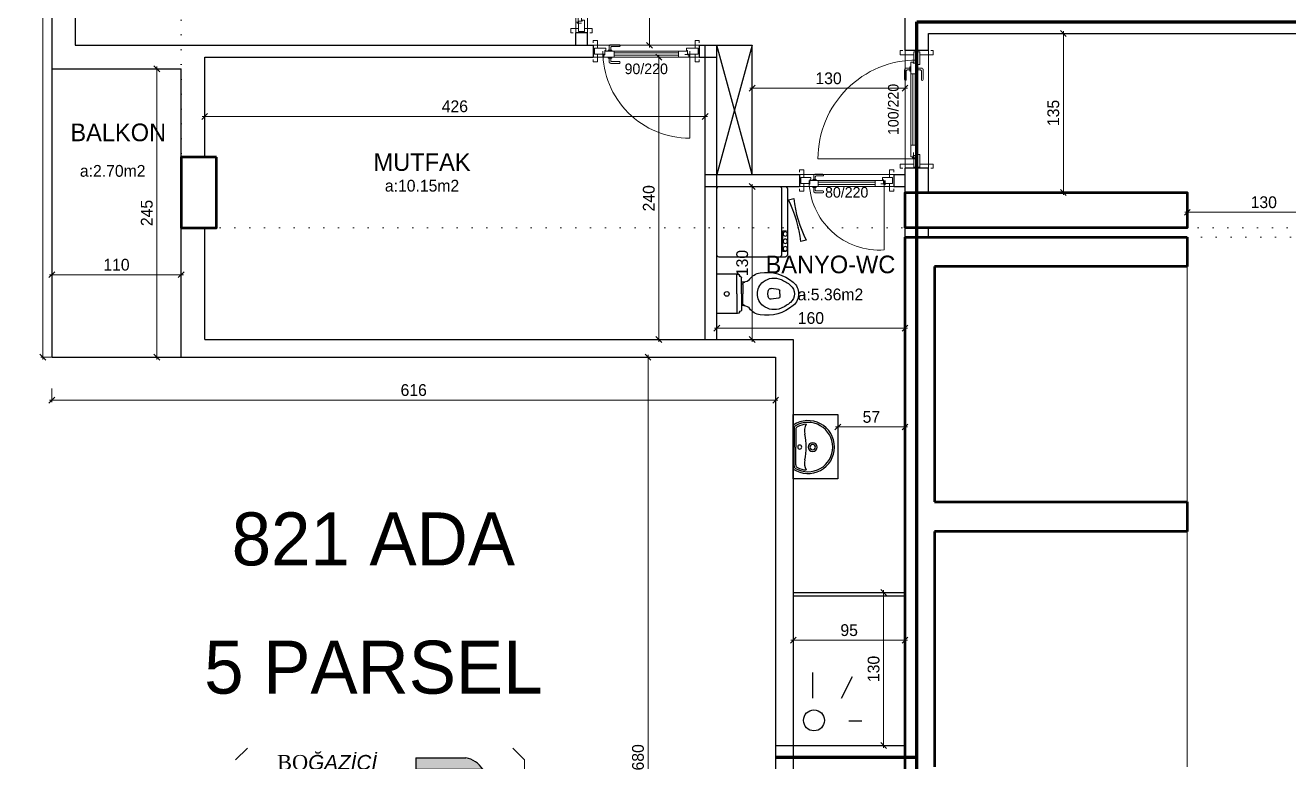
# Model space of a CAD drawing. Header units: centimetres. Extents: x 562865 to 1310255, y -148070 to 32737.
# Drawn here: x 586736 to 587810, y -12885 to -12259 of the extents above; entities that cross this region are included whole.
import ezdxf
from ezdxf.enums import TextEntityAlignment as Align

# ---------------------------------------------------------------- set-up
doc = ezdxf.new("R2010")
doc.units = ezdxf.units.CM
doc.header["$LTSCALE"] = 2.5
doc.linetypes.add('DOT', pattern=[0.25, 0, -0.25])
doc.layers.get('0').update_dxf_attribs({"color": 86})
for name, color, linetype, lineweight in [('_grns-03_Arka', 33, 'Continuous', 0), ('ADAKENARI', 18, 'Continuous', 5), ('DUVAR', 4, 'Continuous', 30), ('duvar-kesim', 7, 'Continuous', 0), ('GÖRÜNÜŞLER', 96, 'Continuous', 25), ('iç ölçü', 106, 'Continuous', 18), ('kapi', 9, 'Continuous', 0), ('kolon', 1, 'Continuous', 53)]:
    doc.layers.add(name, color=color, linetype=linetype, lineweight=lineweight)
for name, color, linetype in [('alan', 7, 'Continuous'), ('kapi-yazi', 7, 'Continuous'), ('mahal', 7, 'Continuous')]:
    doc.layers.add(name, color=color, linetype=linetype)
doc.styles.add('autodim', font='times.ttf')
doc.styles.add('PINAR', font='comic.ttf')
doc.dimstyles.new('TEMİZ ÖLÇÜ', dxfattribs={"dimtxt": 10, "dimasz": 5, "dimexe": 1.8, "dimexo": 0.625, "dimgap": 3, "dimtad": 1, "dimdec": 0, "dimrnd": 0.5, "dimzin": 1, "dimdsep": 46, "dimtxsty": 'PINAR', "dimblk": 'OBLIQUE', "dimcen": 0.9, "dimdle": 2, "dimclrd": 256, "dimclre": 256, "dimclrt": 7, "dimadec": 0, "dimazin": 0, "dimtfac": 1, "dimtdec": 0, "dimtofl": 0, "dimtmove": 2, "dimatfit": 2, "dimfxl": 10, "dimfxlon": 1, "dimlwd": -1, "dimlwe": -1, "dimarcsym": 0})

# ---------------------------------------------------------------- blocks, each defined once
blk = doc.blocks.new('_Oblique')
at = {"color": 0, "linetype": 'ByBlock', "lineweight": -2}
blk.add_line((-0.5, -0.5), (0.5, 0.5), dxfattribs=at)
blk = doc.blocks.new('*D859')
at = {"layer": 'Defpoints', "color": 0}
for p in [(587723.8, -12416.3), (587853.8, -12416.3), (587853.8, -12418.2)]:
    blk.add_point(p, dxfattribs=at)
at = {"layer": 'iç ölçü'}
for p, q in [((587723.8, -12416.9), (587723.8, -12420)), ((587853.8, -12416.9), (587853.8, -12420)), ((587721.8, -12418.2), (587855.8, -12418.2))]:
    blk.add_line(p, q, dxfattribs=at)
at = {"layer": 'iç ölçü', "linetype": 'ByBlock', "xscale": 5, "yscale": 5, "zscale": 5, "rotation": 180}
blk.add_blockref('_Oblique', (587723.8, -12418.2), dxfattribs=at)
at = {"layer": 'iç ölçü', "linetype": 'ByBlock', "xscale": 5, "yscale": 5, "zscale": 5}
blk.add_blockref('_Oblique', (587853.8, -12418.2), dxfattribs=at)
at = {"layer": 'iç ölçü', "color": 7, "insert": (587788.8, -12409.7), "char_height": 10, "attachment_point": 5, "style": 'PINAR'}
blk.add_mtext('130', dxfattribs=at)
blk = doc.blocks.new('*D860')
at = {"layer": 'Defpoints', "color": 0}
for p in [(587610.6, -12266.3), (587610.6, -12401.3), (587618.4, -12401.3)]:
    blk.add_point(p, dxfattribs=at)
at = {"layer": 'iç ölçü'}
for p, q in [((587611.2, -12266.3), (587620.2, -12266.3)), ((587618.4, -12264.3), (587618.4, -12403.3)), ((587611.2, -12401.3), (587620.2, -12401.3))]:
    blk.add_line(p, q, dxfattribs=at)
at = {"layer": 'iç ölçü', "linetype": 'ByBlock', "xscale": 5, "yscale": 5, "zscale": 5}
for p, rotation in [((587618.4, -12266.3), 90), ((587618.4, -12401.3), 270)]:
    blk.add_blockref('_Oblique', p, dxfattribs=dict(at, rotation=rotation))
at = {"layer": 'iç ölçü', "color": 7, "insert": (587609.9, -12333.8), "char_height": 10, "attachment_point": 5, "rotation": 90, "style": 'PINAR'}
blk.add_mtext('135', dxfattribs=at)
blk = doc.blocks.new('fm-door1')
at = {"linetype": 'Continuous'}
for p, q in [((0, 25), (0, -25)), ((100, 25), (0, 25)), ((80, 32), (80, 0)), ((84, 28), (128, 28)), ((90, 50), (910, 50)), ((90, 50), (90, 30)), ((100, 30), (90, 30)), ((100, 30), (100, -5)), ((100, 30), (100, -5)), ((100, 0), (900, 0)), ((190, 50), (190, 0)), ((810, 50), (810, 0)), ((910, 30), (900, 30)), ((900, 30), (900, -5)), ((900, 25), (1000, 25)), ((910, 50), (910, 30)), ((1000, 25), (1000, -25)), ((110, -25), (0, -25)), ((100, -5), (110, -5)), ((110, -5), (100, -5)), ((110, -5), (110, -25)), ((110, -25), (110, -5)), ((890, -25), (890, -5)), ((890, -5), (900, -5)), ((890, -25), (1000, -25))]:
    blk.add_line(p, q, dxfattribs=at)
at = {"color": 8, "linetype": 'Continuous'}
for p, q in [((190, 35), (810, 35)), ((190, 15), (810, 15))]:
    blk.add_line(p, q, dxfattribs=at)
at = {"linetype": 'Continuous'}
for points in [[(858, 58), (858, 89, 0.414214), (842, 104), (759, 104, 1), (759, 89), (835, 89, -0.414214), (842, 81), (842, 58)], [(858, -8), (858, -39, -0.414214), (842, -54), (759, -54, -1), (759, -39), (835, -39, 0.414214), (842, -31), (842, -8)]]:
    blk.add_lwpolyline(points, format="xyb", dxfattribs=at)
for points in [[(869, 50), (869, 58), (831, 58), (831, 50)], [(869, 0), (869, -8), (831, -8), (831, 0)]]:
    blk.add_lwpolyline(points, dxfattribs=at)
blk.add_circle((84, 32), 4.26, dxfattribs=at)
blk = doc.blocks.new('Klozet-1')
for p, q in [((16.75, 0), (-16.75, 0)), ((16.75, -17.5), (16.75, 0)), ((-16.75, -17.5), (-16.75, 0)), ((0, -17), (-16.75, -17)), ((0, -21), (-13.8398, -21)), ((-10, -23), (-10, -21)), ((0, -17), (16.75, -17)), ((0, -21), (13.8397, -21)), ((10, -23), (10, -21)), ((-8.0157, -22.0272), (0, -22.0272)), ((8.0156, -22.0272), (0, -22.0272)), ((-3.7475, -52.5499), (-4.5772, -46.068)), ((0, -53.5), (-2.7488, -53.5)), ((0, -53.5), (2.7487, -53.5)), ((3.7475, -52.5499), (4.5771, -46.068))]:
    blk.add_line(p, q)
for centre, radius, start, end in [((0, -8.5), 2, 90, 270), ((0, -8.5), 2, 270, 90), ((-14.75, -17.5), 2, 180, 245.214224), ((-16.6366, -21.5854), 2.5, 21.212156, 65.214224), ((-13.8398, -20.5), 0.5, 201.212156, 270), ((13.8397, -20.5), 0.5, 270, 338.787844), ((16.6365, -21.5854), 2.5, 114.785776, 158.787844), ((14.75, -17.5), 2, 294.785776, 0), ((-4, -39), 14, 126.869898, 171.135952), ((-16, -23), 6, 306.869898, 0), ((-8.0157, -24.0272), 2, 90, 176.416678), ((8.0156, -24.0272), 2, 3.583322, 90), ((16, -23), 6, 180, 233.130102), ((4, -39), 14, 8.864048, 53.130102), ((16.7492, -42.2359), 35, 171.135952, 220.418686), ((1.5795, -48.7268), 15, 142.16423, 203.165473), ((0, -47.5), 13, 90, 142.16423), ((0, -47.5), 13, 37.83577, 90), ((-16.7492, -42.2359), 35, 319.581314, 8.864048), ((-1.5796, -48.7268), 15, 336.834527, 37.83577), ((-2.5933, -45.8141), 2, 103.10266, 187.293703), ((-2.7488, -52.5), 1, 182.862405, 270), ((0.8071, -60.4236), 17, 92.721352, 103.10266), ((-0.8072, -60.4236), 17, 76.89734, 87.278648), ((2.7487, -52.5), 1, 270, 357.137595), ((2.5933, -45.8141), 2, 352.706297, 76.89734), ((16.7492, -42.2359), 31.5, 203.165473, 220.418686), ((0, -56.5), 9.5, 220.418686, 270), ((0, -56.5), 9.5, 270, 319.581314), ((-16.7492, -42.2359), 31.5, 319.581314, 336.834527), ((0, -56.5), 13, 220.418686, 270), ((0, -56.5), 13, 270, 319.581314)]:
    blk.add_arc(centre, radius, start, end)
blk = doc.blocks.new('C.Mak')
at = {"color": 8}
for p, q in [((25.7, -56.1), (8.1, -56.1)), ((8.1, -56.1), (8.1, -59.3)), ((25.7, -59.3), (25.7, -56.1))]:
    blk.add_line(p, q, dxfattribs=at)
blk.add_lwpolyline([(-27.7, 0, 0.414214), (-29.7, -2), (-29.7, -58, 0.414214), (-27.7, -60), (28.2, -60, 0.414214), (30.3, -58), (30.3, -2, 0.414214), (28.2, 0)], format="xyb", close=True)
blk.add_lwpolyline([(-29.7, -53, 0.414214), (-27.7, -55), (28.2, -55, 0.414214), (30.3, -53)], format="xyb")
blk.add_lwpolyline([(15.9, -76), (17.2, -71.4, -0.091234), (-18.2, -60.9), (-19.5, -65.4, -0.091234)], format="xyb", close=True, dxfattribs=at)
for centre in [(10.7, -58.2), (16.9, -58.2), (23.3, -58.2)]:
    blk.add_circle(centre, 1.82, dxfattribs=at)
blk = doc.blocks.new('Lav-1')
for p, q in [((-18.7083, 0), (18.7083, 0)), ((-15.105, -2.2), (0, -2.2)), ((15.105, -2.2), (0, -2.2))]:
    blk.add_line(p, q)
at = {"color": 8}
for p in [(-15.9925, -0.7), (15.9925, -0.7)]:
    blk.add_line(p, (0, -0.7), dxfattribs=at)
for centre, radius, start, end in [((0, -12.5), 22.5, 146.251011, 270), ((0, -12.5), 22.5, 270, 33.748989), ((0, -12.5), 19.5, 152.688782, 175.764074), ((-13.5377, -21.504), 12, 77.387843, 119.499625), ((-15.105, -4.7), 2.5, 90, 152.688782), ((0, 39), 50, 257.387843, 270), ((0, 39), 50, 270, 282.612157), ((13.5377, -21.504), 12, 60.500375, 102.612157), ((15.105, -4.7), 2.5, 27.311218, 90), ((0, -12.5), 19.5, 4.235926, 27.311218)]:
    blk.add_arc(centre, radius, start, end)
for centre, radius, start, end in [((0, -12.5), 21, 149.821029, 270), ((-15.9925, -3.2), 2.5, 90, 149.821029), ((0, -5.5), 1.75, 90, 270), ((0, -12.5), 21, 270, 30.178971), ((0, -5.5), 1.75, 270, 90), ((15.9925, -3.2), 2.5, 30.178971, 90), ((0, -16.5), 3.75, 90, 270), ((0, -16.5), 2.3, 90, 270), ((0, -16.5), 3.75, 270, 90), ((0, -16.5), 2.3, 270, 90)]:
    blk.add_arc(centre, radius, start, end, dxfattribs=at)
blk = doc.blocks.new('*D850')
at = {"layer": 'Defpoints', "color": 0}
for p in [(587426.6, -12590.1), (587483.8, -12590.1), (587483.8, -12600.6)]:
    blk.add_point(p, dxfattribs=at)
at = {"layer": 'iç ölçü'}
for p, q in [((587426.6, -12590.7), (587426.6, -12602.4)), ((587483.8, -12590.7), (587483.8, -12602.4)), ((587424.6, -12600.6), (587485.8, -12600.6))]:
    blk.add_line(p, q, dxfattribs=at)
at = {"layer": 'iç ölçü', "linetype": 'ByBlock', "xscale": 5, "yscale": 5, "zscale": 5, "rotation": 180}
blk.add_blockref('_Oblique', (587426.6, -12600.6), dxfattribs=at)
at = {"layer": 'iç ölçü', "linetype": 'ByBlock', "xscale": 5, "yscale": 5, "zscale": 5}
blk.add_blockref('_Oblique', (587483.8, -12600.6), dxfattribs=at)
at = {"layer": 'iç ölçü', "color": 7, "insert": (587455.2, -12592.1), "char_height": 10, "attachment_point": 5, "style": 'PINAR'}
blk.add_mtext('57', dxfattribs=at)
blk = doc.blocks.new('*D851')
at = {"layer": 'Defpoints', "color": 0}
for p in [(587388.8, -12770.5), (587483.8, -12770.5), (587483.8, -12781.8)]:
    blk.add_point(p, dxfattribs=at)
at = {"layer": 'iç ölçü'}
for p, q in [((587386.8, -12781.8), (587485.8, -12781.8)), ((587388.8, -12771.8), (587388.8, -12783.6)), ((587483.8, -12771.8), (587483.8, -12783.6))]:
    blk.add_line(p, q, dxfattribs=at)
at = {"layer": 'iç ölçü', "linetype": 'ByBlock', "xscale": 5, "yscale": 5, "zscale": 5, "rotation": 180}
blk.add_blockref('_Oblique', (587388.8, -12781.8), dxfattribs=at)
at = {"layer": 'iç ölçü', "linetype": 'ByBlock', "xscale": 5, "yscale": 5, "zscale": 5}
blk.add_blockref('_Oblique', (587483.8, -12781.8), dxfattribs=at)
at = {"layer": 'iç ölçü', "color": 7, "insert": (587436.3, -12773.3), "char_height": 10, "attachment_point": 5, "style": 'PINAR'}
blk.add_mtext('95', dxfattribs=at)
blk = doc.blocks.new('*D852')
at = {"layer": 'Defpoints', "color": 0}
for p in [(587461.1, -12741.2), (587465.6, -12741.2), (587461.1, -12871.3)]:
    blk.add_point(p, dxfattribs=at)
at = {"layer": 'iç ölçü'}
for p, q in [((587465.6, -12873.3), (587465.6, -12739.2)), ((587461.8, -12741.2), (587467.4, -12741.2)), ((587461.8, -12871.3), (587467.4, -12871.3))]:
    blk.add_line(p, q, dxfattribs=at)
at = {"layer": 'iç ölçü', "linetype": 'ByBlock', "xscale": 5, "yscale": 5, "zscale": 5}
for p, rotation in [((587465.6, -12741.2), 90), ((587465.6, -12871.3), 270)]:
    blk.add_blockref('_Oblique', p, dxfattribs=dict(at, rotation=rotation))
at = {"layer": 'iç ölçü', "color": 7, "insert": (587457.1, -12806.2), "char_height": 10, "attachment_point": 5, "rotation": 90, "style": 'PINAR'}
blk.add_mtext('130', dxfattribs=at)
blk = doc.blocks.new('WRSETHSRTH')
at = {"layer": 'ADAKENARI', "color": 2, "linetype": 'DOT', "ltscale": 20}
for points in [[(588489.1, -15266.7), (588489.1, -15824.5), (586868.4, -15824.5), (586868.4, -15266.7)], [(587873.8, -15832.5), (587873.8, -16716.5), (587483.8, -16716.5), (587483.8, -15832.5)]]:
    blk.add_lwpolyline(points, close=True, dxfattribs=at)
blk = doc.blocks.new('*D856')
at = {"layer": 'Defpoints', "color": 0}
for p in [(587213.3, -12286.3), (587223.3, -12526.3), (587274.5, -12526.3)]:
    blk.add_point(p, dxfattribs=at)
at = {"layer": 'iç ölçü'}
for p, q in [((587264.5, -12286.3), (587276.3, -12286.3)), ((587274.5, -12284.3), (587274.5, -12528.3)), ((587264.5, -12526.3), (587276.3, -12526.3))]:
    blk.add_line(p, q, dxfattribs=at)
at = {"layer": 'iç ölçü', "linetype": 'ByBlock', "xscale": 5, "yscale": 5, "zscale": 5}
for p, rotation in [((587274.5, -12286.3), 90), ((587274.5, -12526.3), 270)]:
    blk.add_blockref('_Oblique', p, dxfattribs=dict(at, rotation=rotation))
at = {"layer": 'iç ölçü', "color": 7, "insert": (587266, -12406.3), "char_height": 10, "attachment_point": 5, "rotation": 90, "style": 'PINAR'}
blk.add_mtext('240', dxfattribs=at)
blk = doc.blocks.new('*D857')
at = {"layer": 'Defpoints', "color": 0}
for p in [(586888.4, -12336.8), (586888.4, -12341.4), (587313.8, -12341.4)]:
    blk.add_point(p, dxfattribs=at)
at = {"layer": 'iç ölçü'}
for p, q in [((587315.8, -12336.8), (586886.4, -12336.8)), ((586888.4, -12340.8), (586888.4, -12335)), ((587313.8, -12340.8), (587313.8, -12335))]:
    blk.add_line(p, q, dxfattribs=at)
at = {"layer": 'iç ölçü', "linetype": 'ByBlock', "xscale": 5, "yscale": 5, "zscale": 5, "rotation": 180}
blk.add_blockref('_Oblique', (586888.4, -12336.8), dxfattribs=at)
at = {"layer": 'iç ölçü', "linetype": 'ByBlock', "xscale": 5, "yscale": 5, "zscale": 5}
blk.add_blockref('_Oblique', (587313.8, -12336.8), dxfattribs=at)
at = {"layer": 'iç ölçü', "color": 7, "insert": (587101.1, -12328.2), "char_height": 10, "attachment_point": 5, "style": 'PINAR'}
blk.add_mtext('426', dxfattribs=at)
blk = doc.blocks.new('*D833')
at = {"layer": 'Defpoints', "color": 0}
for p in [(587266.6, -12146.3), (587291, -12146.3), (587298.1, -12276.3)]:
    blk.add_point(p, dxfattribs=at)
at = {"layer": 'iç ölçü'}
for p, q in [((587276.6, -12146.3), (587264.8, -12146.3)), ((587266.6, -12278.3), (587266.6, -12144.3)), ((587276.6, -12276.3), (587264.8, -12276.3))]:
    blk.add_line(p, q, dxfattribs=at)
at = {"layer": 'iç ölçü', "linetype": 'ByBlock', "xscale": 5, "yscale": 5, "zscale": 5}
for p, rotation in [((587266.6, -12146.3), 90), ((587266.6, -12276.3), 270)]:
    blk.add_blockref('_Oblique', p, dxfattribs=dict(at, rotation=rotation))
at = {"layer": 'iç ölçü', "color": 7, "insert": (587258.2, -12211.3), "char_height": 10, "attachment_point": 5, "rotation": 90, "style": 'PINAR'}
blk.add_mtext('130', dxfattribs=at)
blk = doc.blocks.new('A$C1BDB261E')
at = {"layer": 'DUVAR'}
h = blk.add_hatch(color=41, dxfattribs=at)
h.dxf.hatch_style = 1
h.paths.add_polyline_path([(195.7, 57.1), (210.2, 57.1, 0.202686), (195.7, 66.8), (153.1, 66.8), (153.1, 57.1)])
h.paths.add_polyline_path([(153.1, 50.6), (153.1, 40.9), (195.7, 40.9, 0.299894), (200.5, 50.6), (195.7, 50.6)])
h.paths.add_polyline_path([(210.7, 24.4, 0.299894), (205.8, 34.1), (201, 34.1), (153.1, 34.1), (153.1, 24.4)])
h.paths.add_polyline_path([(195.7, 6.7, 0.202686), (210.2, 16.4), (195.7, 16.4), (153.1, 16.4), (153.1, 6.7)])
at = {"layer": '_grns-03_Arka'}
for p, q in [((0, 65), (10, 75)), ((245.7, 65), (235.7, 75)), ((245.7, 65), (245.7, 10)), ((10, 0), (0, 10)), ((235.7, 0), (245.7, 10))]:
    blk.add_line(p, q, dxfattribs=at)
at = {"layer": 'DUVAR', "color": 41}
for p, q in [((153.1, 66.8), (153.1, 57.1)), ((153.1, 66.8), (195.7, 66.8)), ((153.1, 57.1), (195.7, 57.1)), ((195.7, 57.1), (210.2, 57.1)), ((153.1, 40.9), (153.1, 50.6)), ((153.1, 50.6), (195.7, 50.6)), ((195.7, 50.6), (200.5, 50.6)), ((153.1, 40.9), (195.7, 40.9)), ((153.1, 24.4), (153.1, 34.1)), ((153.1, 34.1), (201, 34.1)), ((201, 34.1), (205.8, 34.1)), ((153.1, 24.4), (210.7, 24.4)), ((153.1, 6.7), (153.1, 16.4)), ((153.1, 16.4), (195.7, 16.4)), ((195.7, 16.4), (210.2, 16.4)), ((153.1, 6.7), (195.7, 6.7))]:
    blk.add_line(p, q, dxfattribs=at)
for centre, radius, start, end in [((191.5, 44.7), 22.4, 33.3943, 79.2256), ((190.8, 49.4), 9.84, 300.0476, 6.8223), ((200.9, 25.6), 9.84, 353.1777, 59.9524), ((191.5, 28.7), 22.4, 280.7744, 326.6057)]:
    blk.add_arc(centre, radius, start, end, dxfattribs=at)
at = {"insert": (22.8, 69.1), "char_height": 12.589, "width": 119.549, "attachment_point": 1, "style": 'autodim'}
blk.add_mtext('\\pi12.452;BO{\\fArial|b0|i1|c162|p34;ĞAZİÇİ \\P\\pi15.789;TASARIM \\P\\pi5.1217;ATÖLYESİ}', dxfattribs=at)
blk = doc.blocks.new('*D910')
at = {"layer": 'Defpoints', "color": 0}
for p in [(587242.7, -12541.3), (587232.7, -13221.3), (587265.3, -13221.3)]:
    blk.add_point(p, dxfattribs=at)
at = {"layer": 'iç ölçü'}
for p, q in [((587255.3, -12541.3), (587267.1, -12541.3)), ((587265.3, -12539.3), (587265.3, -13223.3)), ((587255.3, -13221.3), (587267.1, -13221.3))]:
    blk.add_line(p, q, dxfattribs=at)
at = {"layer": 'iç ölçü', "linetype": 'ByBlock', "xscale": 5, "yscale": 5, "zscale": 5}
for p, rotation in [((587265.3, -12541.3), 90), ((587265.3, -13221.3), 270)]:
    blk.add_blockref('_Oblique', p, dxfattribs=dict(at, rotation=rotation))
at = {"layer": 'iç ölçü', "color": 7, "insert": (587256.8, -12881.3), "char_height": 10, "attachment_point": 5, "rotation": 90, "style": 'PINAR'}
blk.add_mtext('680', dxfattribs=at)
blk = doc.blocks.new('*D914')
at = {"layer": 'Defpoints', "color": 0}
for p in [(586758.4, -12541.3), (587373.8, -12541.3), (587373.8, -12577.8)]:
    blk.add_point(p, dxfattribs=at)
at = {"layer": 'iç ölçü'}
for p, q in [((586756.4, -12577.8), (587375.8, -12577.8)), ((586758.4, -12567.8), (586758.4, -12579.6)), ((587373.8, -12567.8), (587373.8, -12579.6))]:
    blk.add_line(p, q, dxfattribs=at)
at = {"layer": 'iç ölçü', "linetype": 'ByBlock', "xscale": 5, "yscale": 5, "zscale": 5, "rotation": 180}
blk.add_blockref('_Oblique', (586758.4, -12577.8), dxfattribs=at)
at = {"layer": 'iç ölçü', "linetype": 'ByBlock', "xscale": 5, "yscale": 5, "zscale": 5}
blk.add_blockref('_Oblique', (587373.8, -12577.8), dxfattribs=at)
at = {"layer": 'iç ölçü', "color": 7, "insert": (587066.1, -12569.3), "char_height": 10, "attachment_point": 5, "style": 'PINAR'}
blk.add_mtext('616', dxfattribs=at)
blk = doc.blocks.new('*D915')
at = {"layer": 'Defpoints', "color": 0}
for p in [(586758.4, -12468.8), (586868.4, -12468.8), (586758.4, -12471.2)]:
    blk.add_point(p, dxfattribs=at)
at = {"layer": 'iç ölçü'}
for p, q in [((586758.4, -12469.5), (586758.4, -12473)), ((586868.4, -12469.5), (586868.4, -12473)), ((586870.4, -12471.2), (586756.4, -12471.2))]:
    blk.add_line(p, q, dxfattribs=at)
at = {"layer": 'iç ölçü', "linetype": 'ByBlock', "xscale": 5, "yscale": 5, "zscale": 5, "rotation": 180}
blk.add_blockref('_Oblique', (586758.4, -12471.2), dxfattribs=at)
at = {"layer": 'iç ölçü', "linetype": 'ByBlock', "xscale": 5, "yscale": 5, "zscale": 5}
blk.add_blockref('_Oblique', (586868.4, -12471.2), dxfattribs=at)
at = {"layer": 'iç ölçü', "color": 7, "insert": (586813.4, -12462.8), "char_height": 10, "attachment_point": 5, "style": 'PINAR'}
blk.add_mtext('110', dxfattribs=at)
blk = doc.blocks.new('*D916')
at = {"layer": 'Defpoints', "color": 0}
for p in [(586813.4, -12296.3), (586813.4, -12541.3), (586847.7, -12541.3)]:
    blk.add_point(p, dxfattribs=at)
at = {"layer": 'iç ölçü'}
for p, q in [((586837.7, -12296.3), (586849.5, -12296.3)), ((586847.7, -12294.3), (586847.7, -12543.3)), ((586837.7, -12541.3), (586849.5, -12541.3))]:
    blk.add_line(p, q, dxfattribs=at)
at = {"layer": 'iç ölçü', "linetype": 'ByBlock', "xscale": 5, "yscale": 5, "zscale": 5}
for p, rotation in [((586847.7, -12296.3), 90), ((586847.7, -12541.3), 270)]:
    blk.add_blockref('_Oblique', p, dxfattribs=dict(at, rotation=rotation))
at = {"layer": 'iç ölçü', "color": 7, "insert": (586839.2, -12418.8), "char_height": 10, "attachment_point": 5, "rotation": 90, "style": 'PINAR'}
blk.add_mtext('245', dxfattribs=at)
blk = doc.blocks.new('*D923')
at = {"layer": 'Defpoints', "color": 0}
for p in [(587483.8, -12261), (587353.8, -12276.3), (587483.8, -12312.8)]:
    blk.add_point(p, dxfattribs=at)
at = {"layer": 'iç ölçü'}
for p, q in [((587353.8, -12302.8), (587353.8, -12314.6)), ((587483.8, -12302.8), (587483.8, -12314.6)), ((587351.8, -12312.8), (587485.8, -12312.8))]:
    blk.add_line(p, q, dxfattribs=at)
at = {"layer": 'iç ölçü', "linetype": 'ByBlock', "xscale": 5, "yscale": 5, "zscale": 5, "rotation": 180}
blk.add_blockref('_Oblique', (587353.8, -12312.8), dxfattribs=at)
at = {"layer": 'iç ölçü', "linetype": 'ByBlock', "xscale": 5, "yscale": 5, "zscale": 5}
blk.add_blockref('_Oblique', (587483.8, -12312.8), dxfattribs=at)
at = {"layer": 'iç ölçü', "color": 7, "insert": (587418.8, -12304.4), "char_height": 10, "attachment_point": 5, "style": 'PINAR'}
blk.add_mtext('130', dxfattribs=at)
blk = doc.blocks.new('*D924')
at = {"layer": 'Defpoints', "color": 0}
for p in [(587323.8, -12517.2), (587483.8, -12516.7), (587483.8, -12517.2)]:
    blk.add_point(p, dxfattribs=at)
at = {"layer": 'iç ölçü'}
for p, q in [((587321.8, -12516.7), (587485.8, -12516.7)), ((587323.8, -12516.7), (587323.8, -12514.9)), ((587483.8, -12516.7), (587483.8, -12514.9))]:
    blk.add_line(p, q, dxfattribs=at)
at = {"layer": 'iç ölçü', "linetype": 'ByBlock', "xscale": 5, "yscale": 5, "zscale": 5, "rotation": 180}
blk.add_blockref('_Oblique', (587323.8, -12516.7), dxfattribs=at)
at = {"layer": 'iç ölçü', "linetype": 'ByBlock', "xscale": 5, "yscale": 5, "zscale": 5}
blk.add_blockref('_Oblique', (587483.8, -12516.7), dxfattribs=at)
at = {"layer": 'iç ölçü', "color": 7, "insert": (587403.8, -12508.1), "char_height": 10, "attachment_point": 5, "style": 'PINAR'}
blk.add_mtext('160', dxfattribs=at)
blk = doc.blocks.new('*D925')
at = {"layer": 'Defpoints', "color": 0}
for p in [(587353.8, -12396.2), (587369, -12396.2), (587369, -12526.3)]:
    blk.add_point(p, dxfattribs=at)
at = {"layer": 'iç ölçü'}
for p, q in [((587353.8, -12528.3), (587353.8, -12394.2)), ((587363.8, -12396.2), (587352, -12396.2)), ((587363.8, -12526.3), (587352, -12526.3))]:
    blk.add_line(p, q, dxfattribs=at)
at = {"layer": 'iç ölçü', "linetype": 'ByBlock', "xscale": 5, "yscale": 5, "zscale": 5}
for p, rotation in [((587353.8, -12396.2), 90), ((587353.8, -12526.3), 270)]:
    blk.add_blockref('_Oblique', p, dxfattribs=dict(at, rotation=rotation))
at = {"layer": 'iç ölçü', "color": 7, "insert": (587345.4, -12461.3), "char_height": 10, "attachment_point": 5, "rotation": 90, "style": 'PINAR'}
blk.add_mtext('130', dxfattribs=at)
blk = doc.blocks.new('*D933')
at = {"layer": 'Defpoints', "color": 0}
for p in [(586750.8, -11763.6), (586758.4, -11763.6), (586758.4, -12541.3)]:
    blk.add_point(p, dxfattribs=at)
at = {"layer": 'iç ölçü'}
for p, q in [((586750.8, -12543.3), (586750.8, -11761.6)), ((586757.8, -11763.6), (586749, -11763.6)), ((586757.8, -12541.3), (586749, -12541.3))]:
    blk.add_line(p, q, dxfattribs=at)
at = {"layer": 'iç ölçü', "linetype": 'ByBlock', "xscale": 5, "yscale": 5, "zscale": 5}
for p, rotation in [((586750.8, -11763.6), 90), ((586750.8, -12541.3), 270)]:
    blk.add_blockref('_Oblique', p, dxfattribs=dict(at, rotation=rotation))
at = {"layer": 'iç ölçü', "color": 7, "lineweight": 120, "insert": (586742.4, -12152.4), "char_height": 10, "attachment_point": 5, "rotation": 90, "style": 'PINAR'}
blk.add_mtext('778', dxfattribs=at)

msp = doc.modelspace()

# ---------------------------------------------------------------- linework, layer by layer
at = {"layer": 'ADAKENARI', "color": 2, "linetype": 'DOT', "ltscale": 20}
msp.add_lwpolyline([(587873.8, -12439.3), (587873.8, -13323.3), (587483.8, -13323.3), (587483.8, -12439.3)], close=True, dxfattribs=at)
at = {"layer": 'DUVAR'}
for p, q in [((586758.4, -11763.6), (586758.4, -12541.3)), ((586778.4, -11873.6), (586778.4, -12276.3)), ((587483.8, -12280.8), (587483.8, -12246.3)), ((587203.8, -12276.3), (587203.8, -12265.6)), ((587213.8, -12265.6), (587203.8, -12265.6)), ((587213.8, -12276.3), (587213.8, -12265.6)), ((587503.8, -12266.3), (587853.8, -12266.3)), ((587503.8, -12280.8), (587503.8, -12266.3)), ((586778.4, -12276.3), (587218.8, -12276.3)), ((587218.8, -12276.3), (587218.8, -12286.3)), ((587308.8, -12276.3), (587323.8, -12276.3)), ((587308.8, -12276.3), (587308.8, -12286.3)), ((587313.8, -12526.3), (587313.8, -12276.3)), ((587323.8, -12526.3), (587323.8, -12276.3)), ((586888.4, -12286.3), (587218.8, -12286.3)), ((586888.4, -12371.3), (586888.4, -12286.3)), ((587308.8, -12286.3), (587323.8, -12286.3)), ((587503.8, -12280.8), (587483.8, -12280.8)), ((586758.4, -12296.3), (586868.4, -12296.3)), ((586868.4, -12541.3), (586868.4, -12296.3)), ((587483.8, -12401.3), (587483.8, -12380.8)), ((587503.8, -12380.8), (587483.8, -12380.8)), ((587503.8, -12401.3), (587503.8, -12380.8)), ((587313.8, -12386.2), (587394.2, -12386.2)), ((587394.2, -12386.2), (587394.2, -12396.2)), ((587474.2, -12386.2), (587483.8, -12386.2)), ((587474.2, -12386.2), (587474.2, -12396.2)), ((587313.8, -12396.2), (587394.2, -12396.2)), ((587474.2, -12396.2), (587483.8, -12396.2)), ((586888.4, -12526.3), (586888.4, -12431.3)), ((587483.8, -12439.3), (587483.8, -12431.3)), ((587503.8, -12439.3), (587503.8, -12431.3)), ((586888.4, -12526.3), (587388.8, -12526.3)), ((587388.8, -12526.3), (587388.8, -13236.3)), ((586758.4, -12541.3), (587373.8, -12541.3)), ((587373.8, -12541.3), (587373.8, -13221.3)), ((587373.8, -12871.3), (587483.8, -12871.3))]:
    msp.add_line(p, q, dxfattribs=at)
at = {"layer": 'duvar-kesim'}
for p, q in [((587203.8, -12265.6), (587203.8, -12175.6)), ((587213.8, -12265.6), (587213.8, -12175.6)), ((587308.8, -12276.3), (587218.8, -12276.3)), ((587308.8, -12286.3), (587218.8, -12286.3)), ((587483.8, -12380.8), (587483.8, -12280.8)), ((587503.8, -12380.8), (587503.8, -12280.8)), ((587474.2, -12386.2), (587394.2, -12386.2)), ((587474.2, -12396.2), (587394.2, -12396.2))]:
    msp.add_line(p, q, dxfattribs=at)
at = {"layer": 'GÖRÜNÜŞLER'}
for p, q in [((587323.8, -12276.3), (587353.8, -12276.3)), ((587353.8, -12386.2), (587323.8, -12276.3)), ((587353.8, -12276.3), (587323.8, -12386.2)), ((587353.8, -12386.2), (587353.8, -12276.3)), ((587388.8, -12741.2), (587483.8, -12741.2)), ((587388.8, -12744.2), (587483.8, -12744.2)), ((587405.3, -12831), (587405.3, -12809.2)), ((587429.9, -12831), (587439.2, -12812.5)), ((587435.9, -12850.3), (587447, -12850.3))]:
    msp.add_line(p, q, dxfattribs=at)
msp.add_lwpolyline([(587388.8, -12590.1), (587426.6, -12590.1), (587426.6, -12644.7), (587388.8, -12644.7)], close=True, dxfattribs=at)
msp.add_circle((587406.4, -12849.9), 8.9, dxfattribs=at)
at = {"layer": 'iç ölçü'}
for p, q in [((587723.8, -12664.3), (587723.8, -12464.3)), ((587723.8, -12889.3), (587723.8, -12689.3))]:
    msp.add_line(p, q, dxfattribs=at)
at = {"layer": 'kapi'}
for points in [[(587201.8, -12265.6), (587199.8, -12265.6), (587199.8, -12262.1), (587206.3, -12262.1)], [(587215.8, -12265.6), (587217.8, -12265.6), (587217.8, -12262.1), (587211.3, -12262.1)], [(587218.8, -12274.3), (587218.8, -12272.3), (587222.3, -12272.3), (587222.3, -12278.8)], [(587308.8, -12274.3), (587308.8, -12272.3), (587305.3, -12272.3), (587305.3, -12278.8)], [(587218.8, -12288.3), (587218.8, -12290.3), (587222.3, -12290.3), (587222.3, -12283.8)], [(587308.8, -12288.3), (587308.8, -12290.3), (587305.3, -12290.3), (587305.3, -12283.8)], [(587481.8, -12280.8), (587479.8, -12280.8), (587479.8, -12284.3), (587491.3, -12284.3)], [(587505.8, -12280.8), (587507.8, -12280.8), (587507.8, -12284.3), (587496.3, -12284.3)], [(587394.2, -12384.2), (587394.2, -12382.2), (587397.7, -12382.2), (587397.7, -12388.7)], [(587474.2, -12384.2), (587474.2, -12382.2), (587470.7, -12382.2), (587470.7, -12388.7)], [(587481.8, -12380.8), (587479.8, -12380.8), (587479.8, -12377.3), (587491.3, -12377.3)], [(587505.8, -12380.8), (587507.8, -12380.8), (587507.8, -12377.3), (587496.3, -12377.3)], [(587394.2, -12398.2), (587394.2, -12400.2), (587397.7, -12400.2), (587397.7, -12393.7)], [(587474.2, -12398.2), (587474.2, -12400.2), (587470.7, -12400.2), (587470.7, -12393.7)]]:
    msp.add_lwpolyline(points, dxfattribs=at)
for points in [[(587300.8, -12281.3), (587300.8, -12355.3, -0.414214), (587226.8, -12281.3, -0.414214)], [(587493.8, -12372.8), (587409.8, -12372.8, -0.414214), (587493.8, -12288.8, -0.414214)], [(587466.2, -12391.2), (587466.2, -12450.2, -0.430696), (587402.2, -12391.2, -0.414214)]]:
    msp.add_lwpolyline(points, format="xyb", dxfattribs=at)
at = {"layer": 'kolon'}
for p, q in [((587483.8, -12914.3), (587483.8, -12439.3)), ((587483.8, -12439.3), (587723.8, -12439.3)), ((587723.8, -12439.3), (587723.8, -12464.3)), ((587723.8, -12464.3), (587508.8, -12464.3)), ((587508.8, -12464.3), (587508.8, -12664.3)), ((587508.8, -12664.3), (587723.8, -12664.3)), ((587723.8, -12664.3), (587723.8, -12689.3)), ((587723.8, -12689.3), (587508.8, -12689.3)), ((587508.8, -12689.3), (587508.8, -12889.3))]:
    msp.add_line(p, q, dxfattribs=at)
at = {"layer": 'kolon', "color": 6, "lineweight": 120}
msp.add_line((587373.8, -12881.3), (587493.8, -12881.3), dxfattribs=at)
msp.add_lwpolyline([(587493.8, -12256.3), (587863.8, -12256.3), (587863.8, -13501.3), (587493.8, -13501.3)], close=True, dxfattribs=at)
at = {"layer": 'kolon'}
for points in [[(586898.4, -12371.3), (586868.4, -12371.3), (586868.4, -12431.3), (586898.4, -12431.3)], [(587483.8, -12431.3), (587483.8, -12401.3), (587723.8, -12401.3), (587723.8, -12431.3)]]:
    msp.add_lwpolyline(points, close=True, dxfattribs=at)

# ---------------------------------------------------------------- block references
at = {"layer": 'GÖRÜNÜŞLER', "xscale": -1, "rotation": 90}
for name, p in [('C.Mak', (587323.8, -12425.9)), ('Klozet-1', (587323.8, -12487.5))]:
    msp.add_blockref(name, p, dxfattribs=at)
at = {"layer": 'GÖRÜNÜŞLER', "rotation": 90}
msp.add_blockref('Lav-1', (587388.8, -12617.7), dxfattribs=at)
at = {"layer": 'iç ölçü'}
for name, p in [('WRSETHSRTH', (0, 3393.2)), ('A$C1BDB261E', (586914.7, -12948.4))]:
    msp.add_blockref(name, p, dxfattribs=at)
at = {"layer": 'kapi', "yscale": 0.09999999999990905}
for p, xscale, zscale, rotation in [((587208.8, -12264.6), 0.08800000000019281, 0.08800000000000001, 90.00000000007411), ((587307.8, -12281.3), 0.08800000000000001, 0.08800000000000001, 180), ((587493.8, -12379.8), 0.09799999999995634, 0.098, 89.9999999999333), ((587473.2, -12391.2), 0.07800000000000001, 0.07800000000000001, 180)]:
    msp.add_blockref('fm-door1', p, dxfattribs=dict(at, xscale=xscale, zscale=zscale, rotation=rotation))

# ---------------------------------------------------------------- texts
at = {"layer": 'alan', "style": 'PINAR'}
for s, p in [('a:2.70m2', (586810.2, -12388)), ('a:10.15m2', (587073.2, -12400.6)), ('a:5.36m2', (587420.4, -12493))]:
    msp.add_text(s, height=10, dxfattribs=at).set_placement(p, align=Align.CENTER)
at = {"layer": 'kapi-yazi', "style": 'PINAR'}
for s, rotation, p in [('90/220', 0, (587263.8, -12296.3)), ('100/220', 90, (587473.8, -12330.8)), ('80/220', 0, (587434.2, -12401.2))]:
    msp.add_text(s, height=9, rotation=rotation, dxfattribs=at).set_placement(p, align=Align.MIDDLE_CENTER)
at = {"layer": 'mahal', "style": 'PINAR'}
for s, height, p in [('BALKON', 15, (586814.9, -12357.8)), ('MUTFAK', 15, (587073.2, -12383)), ('BANYO-WC', 15, (587420.4, -12470)), ('821 ADA', 45, (587031.8, -12718.2)), ('5 PARSEL', 45, (587031.8, -12827.2))]:
    msp.add_text(s, height=height, dxfattribs=at).set_placement(p, align=Align.CENTER)

# ---------------------------------------------------------------- dimensions: what is measured, and where the dimension line sits
at = {"layer": 'iç ölçü', "color": 6, "lineweight": 120}
dim = msp.add_linear_dim(base=(586750.8, -11763.6), p1=(586758.4, -12541.3), p2=(586758.4, -11763.6), angle=90, dimstyle='TEMİZ ÖLÇÜ', override={"dimarcsym": 1}, dxfattribs=at)
dim.commit()
dim.dimension.update_dxf_attribs({"geometry": '*D933', "text_midpoint": (586742.4, -12152.4)})
at = {"layer": 'iç ölçü'}
for base, p1, p2, picture, middle in [((587266.6, -12146.3), (587298.1, -12276.3), (587291, -12146.3), '*D833', (587258.2, -12211.3)), ((587618.4, -12401.3), (587610.6, -12266.3), (587610.6, -12401.3), '*D860', (587609.9, -12333.8)), ((587274.5, -12526.3), (587213.3, -12286.3), (587223.3, -12526.3), '*D856', (587266, -12406.3)), ((586847.7, -12541.3), (586813.4, -12296.3), (586813.4, -12541.3), '*D916', (586839.2, -12418.8)), ((587353.8, -12396.2), (587369, -12526.3), (587369, -12396.2), '*D925', (587345.4, -12461.3)), ((587265.3, -13221.3), (587242.7, -12541.3), (587232.7, -13221.3), '*D910', (587256.8, -12881.3)), ((587465.6, -12741.2), (587461.1, -12871.3), (587461.1, -12741.2), '*D852', (587457.1, -12806.2))]:
    dim = msp.add_linear_dim(base=base, p1=p1, p2=p2, angle=90, dimstyle='TEMİZ ÖLÇÜ', override={"dimarcsym": 1}, dxfattribs=at)
    dim.commit()
    dim.dimension.update_dxf_attribs({"geometry": picture, "text_midpoint": middle})
for base, p1, p2, picture, middle in [((587483.8, -12312.8), (587353.8, -12276.3), (587483.8, -12261), '*D923', (587418.8, -12304.4)), ((586888.4, -12336.8), (587313.8, -12341.4), (586888.4, -12341.4), '*D857', (587101.1, -12328.2)), ((587853.8, -12418.2), (587723.8, -12416.3), (587853.8, -12416.3), '*D859', (587788.8, -12409.7)), ((586758.4, -12471.2), (586868.4, -12468.8), (586758.4, -12468.8), '*D915', (586813.4, -12462.8)), ((587483.8, -12516.7), (587323.8, -12517.2), (587483.8, -12517.2), '*D924', (587403.8, -12508.1)), ((587373.8, -12577.8), (586758.4, -12541.3), (587373.8, -12541.3), '*D914', (587066.1, -12569.3)), ((587483.8, -12600.6), (587426.6, -12590.1), (587483.8, -12590.1), '*D850', (587455.2, -12592.1)), ((587483.8, -12781.8), (587388.8, -12770.5), (587483.8, -12770.5), '*D851', (587436.3, -12773.3))]:
    dim = msp.add_linear_dim(base=base, p1=p1, p2=p2, dimstyle='TEMİZ ÖLÇÜ', override={"dimarcsym": 1}, dxfattribs=at)
    dim.commit()
    dim.dimension.update_dxf_attribs({"geometry": picture, "text_midpoint": middle})

doc.saveas('drawing.dxf')
